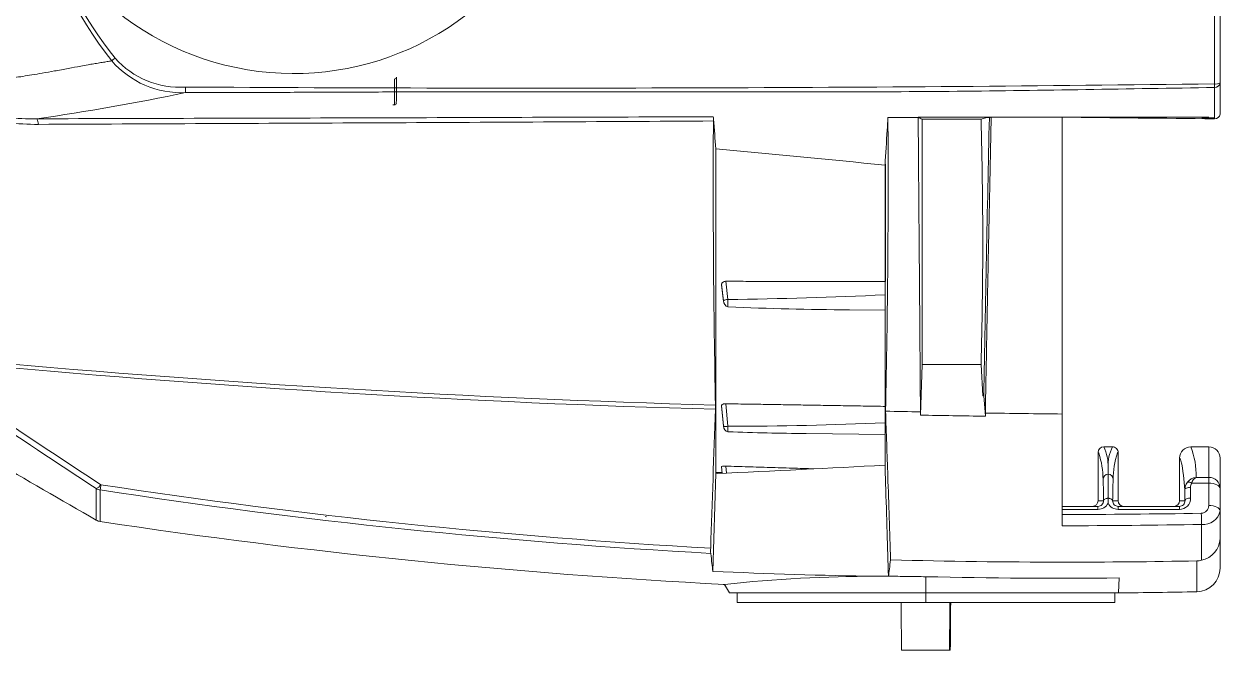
# Model space of a CAD drawing. Extents: x 9.3 to 87, y 1.1 to 68.8.
# Drawn here: x 13.83 to 20.16, y 23.47 to 26.78 of the extents above; entities that cross this region are included whole.
import ezdxf

# ---------------------------------------------------------------- set-up
doc = ezdxf.new("R2010")
doc.units = 0
doc.header["$MEASUREMENT"] = 0
doc.linetypes.add('SLD-Solid', pattern=[0])
doc.layers.add('OBJECT', color=7, linetype='CONTINUOUS')

msp = doc.modelspace()

# ---------------------------------------------------------------- linework, layer by layer
at = {"layer": 'OBJECT', "linetype": 'SLD-Solid', "lineweight": 15}
for p, q in [((18.5824, 26.2794), (18.8944, 26.2794)), ((18.5824, 24.9809), (18.5824, 26.2794)), ((18.8944, 26.2794), (18.9252, 26.2878)), ((19.3244, 26.2898), (20.1004, 26.2898)), ((20.0633, 26.2863), (20.1103, 26.2858)), ((20.1103, 26.2858), (20.13, 26.2856)), ((18.3886, 25.4204), (18.3886, 26.0413)), ((17.5204, 25.4035), (17.5204, 25.4063)), ((17.5309, 25.3187), (17.5204, 25.4063)), ((17.5204, 25.4035), (17.5309, 25.3182)), ((17.5427, 25.4216), (17.5542, 25.3253)), ((17.5205, 25.4022), (17.5312, 25.3151)), ((18.1969, 25.27), (18.3869, 25.2698)), ((18.5824, 24.9809), (18.5731, 24.7139)), ((18.5824, 24.9809), (18.8944, 24.9809)), ((18.904, 24.8162), (18.8944, 24.9809)), ((17.5427, 24.7738), (17.5542, 24.6547)), ((18.9183, 24.7081), (18.9088, 24.8161)), ((17.5204, 24.7627), (17.5204, 24.7645)), ((17.5309, 24.6562), (17.5204, 24.7645)), ((17.5204, 24.7627), (17.5309, 24.6557)), ((17.5205, 24.7623), (17.5309, 24.6554)), ((19.3244, 24.7194), (19.3244, 24.1865)), ((17.9678, 24.6157), (18.3859, 24.6104)), ((19.5904, 24.5458), (19.5444, 24.5458)), ((19.5904, 24.5458), (19.5444, 24.5458)), ((20.1004, 24.5458), (20.0054, 24.5458)), ((20.1004, 24.5458), (20.0054, 24.5458)), ((20.1004, 24.3844), (20.1004, 24.5458)), ((19.5144, 24.5158), (19.5144, 24.2608)), ((19.5144, 24.5158), (19.5144, 24.2608)), ((19.6204, 24.2608), (19.6204, 24.5158)), ((19.6204, 24.2608), (19.6204, 24.5158)), ((19.9454, 24.4858), (19.9454, 24.2608)), ((19.9454, 24.4858), (19.9454, 24.2608)), ((20.1604, 24.4858), (20.1604, 24.3256)), ((17.4737, 23.8871), (17.4894, 24.4041)), ((17.4894, 24.4107), (17.5232, 24.4095)), ((17.5204, 24.4409), (17.5204, 24.4414)), ((17.5236, 24.4057), (17.5204, 24.4414)), ((17.5204, 24.4409), (17.5235, 24.4057)), ((17.5427, 24.4438), (17.546, 24.4068)), ((20.0038, 24.3319), (20.0043, 24.2749)), ((20.1004, 24.3537), (20.0104, 24.3537)), ((20.0331, 24.3844), (20.1004, 24.3844)), ((20.1004, 24.3844), (20.1004, 24.3537)), ((20.1004, 24.2354), (20.1004, 24.3537)), ((14.2081, 24.1581), (14.2081, 24.3252)), ((14.2292, 24.3179), (14.2292, 24.1507)), ((19.9743, 24.2608), (19.9738, 24.3178)), ((20.1604, 24.3256), (20.1604, 24.2073)), ((19.3244, 24.2308), (19.5138, 24.2308)), ((19.5138, 24.2149), (19.3244, 24.2149)), ((19.5138, 24.2149), (19.5138, 24.2308)), ((19.5144, 24.2608), (19.5433, 24.2608)), ((19.5915, 24.2608), (19.6204, 24.2608)), ((19.621, 24.2308), (19.9448, 24.2308)), ((19.621, 24.2149), (19.621, 24.2308)), ((19.9448, 24.2149), (19.621, 24.2149)), ((19.9448, 24.2149), (19.9448, 24.2308)), ((19.9454, 24.2608), (19.9743, 24.2608)), ((15.4211, 24.1767), (15.4287, 24.1758)), ((19.3244, 24.1865), (19.3244, 24.17)), ((20.1604, 24.0609), (20.1604, 23.9044)), ((20.038, 23.7794), (20.038, 23.9427)), ((18.4044, 23.861), (18.3399, 23.861)), ((18.6024, 23.8587), (18.6024, 23.7728)), ((19.6252, 23.8521), (19.6224, 23.7728)), ((17.5363, 23.8179), (17.5624, 23.7728)), ((18.6024, 23.7728), (17.5624, 23.7728)), ((17.6024, 23.7728), (17.6024, 23.7228)), ((19.6224, 23.7728), (18.6024, 23.7728)), ((18.6024, 23.7728), (18.6024, 23.7228)), ((19.6024, 23.7728), (19.6024, 23.7228)), ((17.6024, 23.7228), (18.6024, 23.7228)), ((18.6024, 23.7228), (19.6024, 23.7228)), ((18.7272, 23.4708), (18.4732, 23.4708)), ((18.7272, 23.4708), (18.7316, 23.4708))]:
    msp.add_line(p, q, dxfattribs=at)
at = {"layer": 'OBJECT', "linetype": 'SLD-Solid', "lineweight": 15, "flags": 128}
for points in [[(20.0038, 24.3319), (19.998, 24.3316), (19.9924, 24.3308), (19.9872, 24.3294), (19.9827, 24.3277), (19.979, 24.3256), (19.9762, 24.3231), (19.9744, 24.3205), (19.9738, 24.3178)], [(20.1604, 24.3256), (20.1592, 24.3311), (20.1558, 24.3363), (20.1503, 24.3412), (20.1428, 24.3455), (20.1337, 24.349), (20.1234, 24.3516), (20.1121, 24.3532), (20.1004, 24.3537)], [(19.5674, 24.2747), (19.5625, 24.2739), (19.5579, 24.2729), (19.5538, 24.2714), (19.5502, 24.2697), (19.5473, 24.2677), (19.5452, 24.2655), (19.5438, 24.2632), (19.5433, 24.2608)], [(19.5674, 24.2738), (19.5625, 24.2732), (19.558, 24.2721), (19.5539, 24.2708), (19.5503, 24.2691), (19.5474, 24.2672), (19.5452, 24.265), (19.5438, 24.2627), (19.5433, 24.2604)], [(19.5915, 24.2608), (19.591, 24.2632), (19.5896, 24.2655), (19.5875, 24.2677), (19.5846, 24.2697), (19.581, 24.2714), (19.5769, 24.2729), (19.5723, 24.2739), (19.5674, 24.2747)], [(19.5915, 24.2604), (19.591, 24.2627), (19.5896, 24.265), (19.5874, 24.2672), (19.5845, 24.2691), (19.5809, 24.2708), (19.5768, 24.2721), (19.5723, 24.2732), (19.5674, 24.2738)], [(20.0043, 24.2749), (19.9985, 24.2746), (19.9929, 24.2737), (19.9878, 24.2724), (19.9833, 24.2707), (19.9795, 24.2685), (19.9767, 24.2661), (19.975, 24.2635), (19.9743, 24.2608)], [(20.1604, 24.2073), (20.1592, 24.2128), (20.1558, 24.2181), (20.1503, 24.2229), (20.1428, 24.2272), (20.1337, 24.2307), (20.1234, 24.2333), (20.1121, 24.2349), (20.1004, 24.2354)]]:
    msp.add_lwpolyline(points, dxfattribs=at)
at = {"layer": 'OBJECT', "linetype": 'SLD-Solid', "lineweight": 15}
for centre, radius, start, end in [((15.2544, 28.0208), 1.5, 114.62432, 330.07357), ((15.9956, 27.9343), 2.1722, 193.83757, 218.2921), ((16.0004, 27.9463), 2.1614, 196.70463, 218.46645), ((14.6595, 26.9067), 0.4873, 220.8024, 272.56218), ((14.6532, 26.9139), 0.4654, 222.11154, 273.45466), ((15.7887, 26.5014), 0.00983, 268.9084, 357.3786), ((12.0831, 38.9018), 12.7494, 278.16164, 281.75862), ((16.5093, 320.1581), 293.7144, 269.643393, 270.706392), ((20.1376, 26.5089), 0.0436, 260.4646, 301.5321), ((25.5091, 26.5498), 5.3793, 180.89252, 181.09369), ((20.1329, 26.4747), 0.0277, 265.55832, 354.02485), ((15.7879, 26.3642), 0.00985, 266.91366, 357.32888), ((13.8609, 27.3758), 1.0947, 255.14603, 271.68677), ((20.132, 26.3094), 0.0285, 265.91922, 354.62303), ((13.8447, 26.2512), 0.0571, 0.6428, 32.03294), ((73.4371, 25.9328), 55.9611, 179.65488, 181.19393), ((-35.2924, 25.9425), 53.6947, 358.71106, 0.36862), ((20.2287, 29.756), 3.8467, 244.31462, 244.66023), ((18.9201, 26.2744), 0.0257, 168.39408, 186.05658), ((-4.4492, 25.6301), 23.3526, 358.40688, 1.59312), ((389.3169, 18.0589), 370.4697, 178.727244, 178.954891), ((17.2557, 49.346), 24.0226, 270.71205, 272.69661), ((17.5629, 25.3166), 0.032, 177.2109, 252.93456), ((17.5504, 25.293), 0.0323, 85.85882, 127.29219), ((18.3026, 43.3165), 18.0461, 267.62634, 269.66459), ((19.232, 86.8092), 62.067, 264.794903, 268.389962), ((19.1221, 84.2571), 59.5348, 264.679652, 268.426918), ((19.0381, 24.9826), 0.1436, 178.91778, 183.85817), ((17.5439, 24.684), 0.0307, 244.97594, 286.82875), ((17.5608, 24.6543), 0.0299, 177.19018, 255.92931), ((17.5408, 44.0955), 19.4409, 270.03967, 272.49153), ((18.1439, 41.9672), 17.3519, 268.05574, 269.41864), ((19.5444, 24.5158), 0.03, 89.99629, 179.99474), ((19.337, 24.445), 0.2306, 357.69532, 25.90981), ((19.7978, 24.445), 0.2306, 154.09019, 182.30468), ((19.5904, 24.5158), 0.03, 0.00349, 90.00547), ((20.0054, 24.4858), 0.06, 89.99645, 179.99487), ((20.0054, 24.4858), 0.06, 89.99645, 179.99487), ((19.6357, 24.3992), 0.3977, 357.85471, 21.61956), ((20.1004, 24.4858), 0.06, 0, 90), ((20.1004, 24.4858), 0.06, 0, 90), ((19.0483, 24.3665), 0.4924, 0.7279, 17.18342), ((20.0457, 24.3714), 0.4516, 161.64913, 179.82713), ((19.0089, 24.2695), 0.9661, 2.8632, 12.13334), ((17.4989, 24.4131), 0.00853, 197.09006, 271.22535), ((17.5367, 24.3939), 0.0502, 83.07531, 108.90341), ((19.5704, 24.3724), 0.0298, 95.82859, 179.33112), ((19.5644, 24.3724), 0.0298, 0.66888, 84.17141), ((14.1883, 24.376), 0.0546, 291.28694, 325.66956), ((30.6302, 21.8352), 16.5878, 171.29654, 171.39189), ((19.3051, 57.4929), 33.5334, 261.30095, 266.85036), ((17.3614, 24.265), 2.1819, 359.88929, 2.83099), ((21.9837, 24.26), 2.3922, 177.29822, 179.9812), ((20.0401, 24.3188), 0.0659, 96.05415, 143.18459), ((19.9942, 24.3324), 0.0268, 52.741, 104.90024), ((20.0497, 24.3483), 0.0396, 114.68091, 172.17118), ((20.101, 24.3249), 0.0594, 0.58988, 90.57816), ((14.238, 24.3782), 0.0609, 240.57656, 261.6849), ((19.3045, 57.449), 33.5176, 261.29064, 266.84981), ((19.9449, 24.2742), 0.0594, 269.90998, 0.61566), ((19.4844, 24.2608), 0.03, 269.99604, 359.99556), ((19.4844, 24.2608), 0.03, 269.99604, 359.99556), ((19.5139, 24.2601), 0.0294, 269.8034, 0.47488), ((19.5139, 24.2742), 0.0594, 269.90551, 334.2276), ((19.6209, 24.2742), 0.0594, 205.7724, 270.09449), ((19.6209, 24.2601), 0.0294, 179.52455, 270.19717), ((19.6504, 24.2608), 0.03, 180.00444, 270.00396), ((19.6504, 24.2608), 0.03, 180.00444, 270.00396), ((19.9154, 24.2608), 0.03, 269.99604, 359.99556), ((19.9154, 24.2608), 0.03, 269.99604, 359.99556), ((19.9449, 24.2601), 0.0294, 269.80619, 1.24079), ((20.0598, 24.2349), 0.0406, 271.67207, 0.81093), ((20.0721, 24.2245), 0.09, 263.57421, 348.94437), ((19.3134, 58.0705), 34.2987, 261.47545, 267.03018), ((13.654, 24.0622), 6.4084, 0.6516, 1.18137), ((19.1823, 79.4871), 55.359, 270.14712, 270.91054), ((17.6905, 23.9958), 0.2283, 176.39038, 183.42733), ((20.0393, 24.065), 0.1212, 280.86166, 358.09229), ((20.0354, 23.9044), 0.125, 271.21059, 0), ((20.0354, 23.9044), 0.125, 271.21059, 0), ((18.3275, 16.5544), 7.3065, 89.90267, 96.21657), ((17.5275, 23.8033), 0.015, 30.00206, 87.01501), ((19.3134, 58.0708), 34.299, 270.51621, 271.21059), ((19.3134, 58.0708), 34.299, 270.51621, 271.21059)]:
    msp.add_arc(centre, radius, start, end, dxfattribs=at)
for centre, major_axis, ratio, start_param, end_param in [((19.5144, 16.5458), (0, 7.97), 0.017455, 6.252292, 6.283251), ((19.6204, 16.5458), (0, 7.97), 0.017455, 6.28312, 6.30672), ((19.9454, 16.5458), (0, 7.94), 0.017455, 6.225557, 6.283317), ((-16.1813, 28.0208), (44.0055, -1.9284), 0.075723, 5.586972, 5.619237), ((18.53, 17.2101), (-0.1447, 16.5844), 0.000143, 1.16723, 1.183695), ((18.6748, 17.2101), (0.1447, 16.5844), 0.000143, 1.167233, 1.183698), ((18.6748, 17.2101), (0.1447, 16.5844), 0.000143, 5.09949, 5.115955)]:
    msp.add_ellipse(centre, major_axis=major_axis, ratio=ratio, start_param=start_param, end_param=end_param, dxfattribs=at)
for points, degree in [([(20.1304, 26.466), (20.1304, 26.6014), (20.1304, 26.7375), (20.1304, 26.8742)], 3), ([(20.1604, 26.8785), (20.1604, 26.7423), (20.1604, 26.6067), (20.1604, 26.4718)], 3), ([(14.308, 26.6018), (14.3015, 26.5968), (14.2951, 26.5918), (14.2907, 26.5883)], 3), ([(15.7885, 26.4916), (15.7885, 26.4917), (15.7884, 26.4919), (15.7882, 26.4921)], 3), ([(15.7985, 26.5009), (15.7983, 26.4552), (15.798, 26.4095), (15.7977, 26.3638)], 3), ([(15.78, 26.3548), (15.7824, 26.3548), (15.7849, 26.3546), (15.7874, 26.3544)], 3), ([(15.7876, 26.3538), (15.7875, 26.3541), (15.7874, 26.3542), (15.7874, 26.3544)], 3), ([(15.7977, 26.3638), (15.7977, 26.3635), (15.7977, 26.3633), (15.7977, 26.3629)], 3), ([(17.4765, 26.2924), (17.4769, 26.288), (17.4772, 26.2835), (17.4776, 26.2791)], 3), ([(17.4765, 26.2924), (17.4769, 26.2878), (17.4771, 26.2799), (17.477, 26.2698)], 3), ([(19.3244, 26.2898), (19.1746, 26.2904), (19.0248, 26.2901), (18.8751, 26.2896)], 3), ([(17.4776, 26.2791), (17.4818, 26.2268), (17.4858, 26.1744), (17.4895, 26.1219)], 3), ([(18.4012, 26.288), (18.3999, 26.2658), (18.3985, 26.2436), (18.3971, 26.2215)], 3), ([(18.5615, 26.2885), (18.5081, 26.2883), (18.4546, 26.2881), (18.4012, 26.288)], 3), ([(18.8738, 26.2896), (18.7697, 26.2895), (18.6655, 26.2894), (18.5615, 26.2894)], 3), ([(18.5615, 26.2885), (18.5615, 26.2888), (18.5615, 26.2891), (18.5615, 26.2894)], 3), ([(18.8738, 26.2896), (18.8742, 26.2896), (18.8747, 26.2896), (18.8751, 26.2896)], 3), ([(18.9481, 26.2896), (18.9238, 26.2896), (18.8994, 26.2896), (18.8751, 26.2896)], 3), ([(18.9252, 26.2878), (18.9297, 26.2878), (18.9341, 26.2878), (18.9386, 26.2878)], 3), ([(20.13, 26.281), (19.8615, 26.2841), (19.5929, 26.287), (19.3244, 26.2898)], 3), ([(18.3971, 26.2215), (18.3933, 26.1595), (18.3896, 26.0976), (18.3859, 26.0358)], 3), ([(17.4895, 26.1219), (17.4894, 26.0933), (17.4894, 26.0649), (17.4894, 26.0366)], 3), ([(17.4895, 26.1219), (17.7884, 26.0956), (18.0872, 26.0667), (18.3859, 26.0358)], 3), ([(18.3859, 26.0358), (18.3859, 26.0229), (18.3859, 26.0101), (18.3859, 25.9972)], 3), ([(17.5206, 25.4022), (17.5204, 25.4035)], 1), ([(18.3886, 25.4204), (17.5427, 25.4216)], 1), ([(17.5309, 25.3182), (17.5309, 25.3187)], 1), ([(17.5542, 25.3253), (17.5527, 25.3252)], 1), ([(17.5535, 25.286), (17.5552, 25.2859)], 1), ([(18.3886, 24.7599), (17.5427, 24.7738)], 1), ([(18.904, 24.8162), (18.9056, 24.8162), (18.9072, 24.8162), (18.9088, 24.8161)], 3), ([(14.2081, 24.3252), (14.0011, 24.4607), (13.7948, 24.5973), (13.5894, 24.7353)], 3), ([(13.6017, 24.7632), (13.8114, 24.6225), (14.0221, 24.4833), (14.2333, 24.3452)], 3), ([(17.4626, 24.0101), (17.4708, 24.255), (17.479, 24.4998), (17.4877, 24.7447)], 3), ([(18.5734, 24.7309), (18.5119, 24.7321), (18.4503, 24.7333), (18.3887, 24.7347)], 3), ([(18.5731, 24.7139), (18.5732, 24.7195), (18.5733, 24.7252), (18.5734, 24.7309)], 3), ([(18.5731, 24.7139), (18.6881, 24.7113), (18.8032, 24.7094), (18.9183, 24.7081)], 3), ([(19.3244, 24.7194), (19.1887, 24.7208), (19.053, 24.7227), (18.9174, 24.7248)], 3), ([(18.9174, 24.7248), (18.9177, 24.7192), (18.918, 24.7137), (18.9183, 24.7081)], 3), ([(17.5309, 24.6557), (17.5309, 24.6562)], 1), ([(17.5542, 24.6547), (17.5527, 24.6546)], 1), ([(17.5535, 24.6253), (17.5552, 24.6252)], 1), ([(18.0089, 24.4299), (17.5427, 24.4438)], 1), ([(19.5674, 24.402), (19.5674, 24.4141), (19.5674, 24.4253), (19.5674, 24.4357)], 3), ([(19.5674, 24.2738), (19.5674, 24.2741), (19.5674, 24.2744), (19.5674, 24.2747)], 3), ([(19.5674, 24.2484), (19.5674, 24.257), (19.5674, 24.2653), (19.5674, 24.2738)], 3), ([(19.5433, 24.2604), (19.5433, 24.2605), (19.5433, 24.2606), (19.5433, 24.2608)], 3), ([(19.5915, 24.2608), (19.5915, 24.2606), (19.5915, 24.2605), (19.5915, 24.2604)], 3), ([(14.2292, 24.1507), (14.2217, 24.1518), (14.2146, 24.1543), (14.2081, 24.1581)], 3), ([(15.4211, 24.1767), (15.4211, 24.1767), (15.4211, 24.1767), (15.4211, 24.1767)], 3), ([(19.3244, 24.1874), (19.57, 24.188), (19.8155, 24.1904), (20.061, 24.1943)], 3), ([(19.3244, 24.1283), (19.3244, 24.1422), (19.3244, 24.1561), (19.3244, 24.17)], 3), ([(17.4737, 23.8871), (17.4712, 23.9118), (17.4676, 23.9435), (17.4626, 23.9821)], 3), ([(18.4156, 23.9483), (18.4108, 23.9138), (18.4071, 23.8847), (18.4044, 23.861)], 3), ([(19.3244, 23.9358), (19.0214, 23.9359), (18.7184, 23.9401), (18.4156, 23.9483)], 3), ([(17.4737, 23.8871), (17.763, 23.8742), (18.0517, 23.8655), (18.3399, 23.8609)], 3), ([(20.038, 23.9427), (19.8002, 23.9379), (19.5623, 23.9356), (19.3244, 23.9358)], 3), ([(20.038, 23.9427), (20.0462, 23.9429), (20.0542, 23.944), (20.0621, 23.9459)], 3), ([(18.3399, 23.861), (18.3399, 23.861), (18.3399, 23.8609), (18.3399, 23.8609)], 3), ([(18.4044, 23.861), (18.4043, 23.861), (18.4043, 23.861), (18.4042, 23.861)], 3), ([(18.6024, 23.8587), (18.9439, 23.8509), (19.2848, 23.8487), (19.6252, 23.8521)], 3)]:
    msp.add_open_spline(points, degree=degree, dxfattribs=at)
for points, knots in [([(13.3413, 26.4282), (13.3538, 26.4308), (13.3787, 26.4361), (13.4161, 26.444), (13.4477, 26.4511), (13.4745, 26.4567), (13.497, 26.4609), (13.5213, 26.4649), (13.5473, 26.4689), (13.579, 26.4732), (13.6157, 26.478), (13.6567, 26.4833), (13.6961, 26.4884), (13.7353, 26.4936), (13.776, 26.4994), (13.8204, 26.506), (13.8699, 26.5139), (13.9256, 26.5234), (13.9901, 26.5348), (14.0578, 26.5472), (14.1174, 26.5583), (14.1573, 26.5656), (14.1803, 26.5699), (14.1951, 26.5723), (14.2102, 26.5748), (14.2253, 26.5772), (14.2438, 26.5801), (14.2657, 26.5836), (14.2824, 26.5867), (14.2907, 26.5883)], [0, 0, 0, 0, 0.040454, 0.080876, 0.12127, 0.143512, 0.167414, 0.192978, 0.220205, 0.249095, 0.291419, 0.33375, 0.376088, 0.413308, 0.455601, 0.502972, 0.552415, 0.611203, 0.679356, 0.756898, 0.826467, 0.868762, 0.883758, 0.899552, 0.915361, 0.931184, 0.947021, 0.973443, 1, 1, 1, 1]), ([(15.7874, 26.3544), (15.7875, 26.3679), (15.7876, 26.3814), (15.7877, 26.3949), (15.7878, 26.4084), (15.7879, 26.4219), (15.788, 26.4354), (15.7882, 26.4541), (15.7884, 26.4728), (15.7885, 26.4916)], [0, 0, 0, 0, 0.00388745, 0.00388745, 0.00388745, 0.00777491, 0.00777491, 0.00777491, 0.01315533, 0.01315533, 0.01315533, 0.01315533]), ([(14.6813, 26.4493), (14.6813, 26.4425), (14.6813, 26.4357), (14.6813, 26.4251), (14.6813, 26.4213), (14.6813, 26.4199)], [0, 0, 0, 0, 0.5, 0.5, 1, 1, 1, 1]), ([(20.1307, 26.4471), (19.9037, 26.4433), (19.6767, 26.4396), (19.2226, 26.4325), (18.9956, 26.4292), (18.5415, 26.4248), (18.3144, 26.4239), (17.8603, 26.4233), (17.6332, 26.4235), (17.179, 26.424), (16.952, 26.4243), (16.6114, 26.4246), (16.4978, 26.4246), (16.2708, 26.4246), (16.1572, 26.4245), (15.9302, 26.424), (15.8166, 26.4236), (15.5896, 26.4225), (15.4761, 26.4219), (15.249, 26.4214), (15.1355, 26.4211), (14.9084, 26.4205), (14.7949, 26.4202), (14.6813, 26.4199)], [0, 0, 0, 0, 0.125, 0.125, 0.25, 0.25, 0.375, 0.375, 0.5, 0.5, 0.625, 0.625, 0.6875, 0.6875, 0.75, 0.75, 0.8125, 0.8125, 0.875, 0.875, 0.9375, 0.9375, 1, 1, 1, 1]), ([(20.13, 26.281), (20.13, 26.2923), (20.1301, 26.3036), (20.1301, 26.315), (20.1303, 26.359), (20.1305, 26.4031), (20.1307, 26.4471)], [0, 0, 0, 0, 0.001524, 0.001524, 0.001524, 0.007445876, 0.007445876, 0.007445876, 0.007445876]), ([(20.1604, 26.4718), (20.1604, 26.4453), (20.1604, 26.4188), (20.1604, 26.3923), (20.1604, 26.3637), (20.1604, 26.3352), (20.1604, 26.3067)], [0, 0, 0, 0, 0.003565496, 0.003565496, 0.003565496, 0.007398941, 0.007398941, 0.007398941, 0.007398941]), ([(13.9018, 26.2519), (13.8468, 26.2516), (13.792, 26.2545), (13.6828, 26.2678), (13.6285, 26.2781), (13.5744, 26.2943)], [0, 0, 0, 0, 0.5, 0.5, 1, 1, 1, 1]), ([(13.8931, 26.2815), (14.4846, 26.2834), (15.0792, 26.2848), (15.9757, 26.2873), (16.2753, 26.2883), (16.8751, 26.2903), (17.1756, 26.2914), (17.4765, 26.2924)], [0, 0, 0, 0, 0.5, 0.5, 0.75, 0.75, 1, 1, 1, 1]), ([(17.477, 26.2698), (17.1767, 26.2681), (16.8769, 26.2663), (16.2783, 26.263), (15.9794, 26.2614), (15.0849, 26.2571), (14.4917, 26.2548), (13.9018, 26.2519)], [0, 0, 0, 0, 0.25, 0.25, 0.5, 0.5, 1, 1, 1, 1]), ([(18.5734, 24.7309), (18.5731, 24.7767), (18.5728, 24.8252), (18.5721, 24.9273), (18.5717, 24.9809), (18.5708, 25.0933), (18.5704, 25.1518), (18.5695, 25.2736), (18.569, 25.3369), (18.568, 25.4681), (18.5674, 25.5358), (18.5663, 25.6755), (18.5658, 25.7475), (18.564, 25.9697), (18.5628, 26.1256), (18.5615, 26.2885)], [0, 0, 0, 0, 0.125, 0.125, 0.25, 0.25, 0.375, 0.375, 0.5, 0.5, 0.625, 0.625, 0.75, 0.75, 1, 1, 1, 1]), ([(18.9481, 26.2896), (18.9464, 26.2079), (18.9448, 26.128), (18.9416, 25.9717), (18.94, 25.8954), (18.9355, 25.6725), (18.9326, 25.5318), (18.9274, 25.2683), (18.925, 25.1456), (18.9218, 24.9763), (18.9209, 24.9224), (18.919, 24.8197), (18.9181, 24.7709), (18.9174, 24.7248)], [0, 0, 0, 0, 0.125, 0.125, 0.25, 0.25, 0.5, 0.5, 0.75, 0.75, 0.875, 0.875, 1, 1, 1, 1]), ([(18.9386, 26.2878), (18.9387, 26.2878), (18.9387, 26.2878), (18.9388, 26.2878), (18.9419, 26.2884), (18.945, 26.289), (18.9481, 26.2896)], [0.01228681, 0.01228681, 0.01228681, 0.01228681, 0.012341304, 0.012341304, 0.012341304, 0.014962425, 0.014962425, 0.014962425, 0.014962425]), ([(19.3244, 26.2898), (19.3244, 26.1255), (19.3244, 25.9686), (19.3244, 25.7443), (19.3244, 25.6717), (19.3244, 25.5307), (19.3244, 25.4623), (19.3244, 25.363), (19.3244, 25.3305), (19.3244, 25.2666), (19.3244, 25.2353), (19.3244, 25.1433), (19.3244, 25.0845), (19.3244, 24.9153), (19.3244, 24.8123), (19.3244, 24.7194)], [0, 0, 0, 0, 0.25, 0.25, 0.375, 0.375, 0.5, 0.5, 0.5625, 0.5625, 0.625, 0.625, 0.75, 0.75, 1, 1, 1, 1]), ([(17.4894, 26.0365), (17.4894, 26.0132), (17.4894, 25.99), (17.4894, 25.9438), (17.4894, 25.9209), (17.4894, 25.8527), (17.4894, 25.8079), (17.4894, 25.6756), (17.4894, 25.5902), (17.4894, 25.4661), (17.4894, 25.4255), (17.4894, 25.346), (17.4894, 25.3071), (17.4894, 25.1929), (17.4894, 25.1201), (17.4894, 24.9812), (17.4894, 24.9154), (17.4894, 24.7916), (17.4894, 24.7335), (17.4894, 24.5708), (17.4894, 24.479), (17.4894, 24.4041)], [0, 0, 0, 0, 0.03125, 0.03125, 0.0625, 0.0625, 0.125, 0.125, 0.25, 0.25, 0.3125, 0.3125, 0.375, 0.375, 0.5, 0.5, 0.625, 0.625, 0.75, 0.75, 1, 1, 1, 1]), ([(18.3859, 24.4486), (18.3859, 24.4866), (18.3859, 24.5283), (18.3859, 24.5963), (18.3859, 24.6199), (18.3859, 24.6689), (18.3859, 24.6944), (18.3859, 24.7731), (18.3859, 24.829), (18.3859, 24.9178), (18.3859, 24.9482), (18.3859, 25.0107), (18.3859, 25.0428), (18.3859, 25.1414), (18.3859, 25.21), (18.3859, 25.3173), (18.3859, 25.3538), (18.3859, 25.4283), (18.3859, 25.4663), (18.3859, 25.6594), (18.3859, 25.8235), (18.3859, 25.9972)], [0, 0, 0, 0, 0.125, 0.125, 0.1875, 0.1875, 0.25, 0.25, 0.375, 0.375, 0.4375, 0.4375, 0.5, 0.5, 0.625, 0.625, 0.6875, 0.6875, 0.75, 0.75, 1, 1, 1, 1]), ([(17.5204, 25.4063), (17.5207, 25.408), (17.5212, 25.4116), (17.5251, 25.4162), (17.5309, 25.4197), (17.5372, 25.4214), (17.5413, 25.4215), (17.5427, 25.4216)], [0, 0, 0, 0, 0.217766, 0.435524, 0.65369, 0.873137, 1, 1, 1, 1]), ([(17.5527, 25.3252), (17.553, 25.3178), (17.5534, 25.3026), (17.5534, 25.2916), (17.5535, 25.286)], [0, 0, 0, 0, 0.488034, 1, 1, 1, 1]), ([(17.5204, 24.7645), (17.5207, 24.7656), (17.5212, 24.7678), (17.5251, 24.7706), (17.5309, 24.7727), (17.5372, 24.7737), (17.5413, 24.7737), (17.5427, 24.7738)], [0, 0, 0, 0, 0.217769, 0.435521, 0.653691, 0.873136, 1, 1, 1, 1]), ([(17.4881, 24.7667), (17.4882, 24.7642), (17.4882, 24.761), (17.488, 24.7536), (17.4879, 24.7493), (17.4877, 24.7447)], [0, 0, 0, 0, 0.5, 0.5, 1, 1, 1, 1]), ([(18.3887, 24.7347), (18.3928, 24.62), (18.3968, 24.5052), (18.4007, 24.3905), (18.4058, 24.2431), (18.4107, 24.0957), (18.4156, 23.9483)], [0, 0, 0, 0, 0.01018856, 0.01018856, 0.01018856, 0.02327874, 0.02327874, 0.02327874, 0.02327874]), ([(17.5527, 24.6546), (17.553, 24.6483), (17.5534, 24.6355), (17.5534, 24.6287), (17.5535, 24.6253)], [0, 0, 0, 0, 0.488037, 1, 1, 1, 1]), ([(14.2081, 24.1581), (14.022, 24.2655), (13.836, 24.3729), (13.65, 24.4803), (13.6298, 24.492), (13.6096, 24.5036), (13.5894, 24.5153)], [0.02189748, 0.02189748, 0.02189748, 0.02189748, 0.03826589, 0.03826589, 0.03826589, 0.04004275, 0.04004275, 0.04004275, 0.04004275]), ([(18.4042, 23.861), (18.4018, 23.9383), (18.3994, 24.0156), (18.397, 24.0929), (18.3943, 24.1791), (18.3916, 24.2652), (18.3889, 24.3513), (18.3883, 24.3729), (18.3876, 24.3944), (18.3869, 24.4159), (18.3866, 24.4267), (18.3862, 24.4375), (18.3859, 24.4482), (18.3859, 24.4484), (18.3859, 24.4485), (18.3859, 24.4486)], [0.02346042, 0.02346042, 0.02346042, 0.02346042, 0.03024555, 0.03024555, 0.03024555, 0.03780694, 0.03780694, 0.03780694, 0.03969728, 0.03969728, 0.03969728, 0.04064246, 0.04064246, 0.04064246, 0.04065345, 0.04065345, 0.04065345, 0.04065345]), ([(19.5674, 24.2747), (19.5674, 24.2911), (19.5674, 24.3063), (19.5674, 24.3344), (19.5674, 24.347), (19.5674, 24.3688), (19.5674, 24.3782), (19.5674, 24.393), (19.5674, 24.3985), (19.5674, 24.402)], [0, 0, 0, 0, 0.25, 0.25, 0.5, 0.5, 0.75, 0.75, 1, 1, 1, 1]), ([(19.9738, 24.3178), (19.9738, 24.3251), (19.9749, 24.3322), (19.9794, 24.346), (19.9828, 24.3525), (19.9873, 24.3583)], [0, 0, 0, 0, 0.5, 0.5, 1, 1, 1, 1]), ([(20.0104, 24.3537), (20.0081, 24.3505), (20.0064, 24.3469), (20.0042, 24.3395), (20.0037, 24.3357), (20.0038, 24.3319)], [0, 0, 0, 0, 0.5, 0.5, 1, 1, 1, 1]), ([(20.1604, 24.2073), (20.1604, 24.1751), (20.1604, 24.1429), (20.1604, 24.1108), (20.1604, 24.0942), (20.1604, 24.0775), (20.1604, 24.0609)], [0.001774252, 0.001774252, 0.001774252, 0.001774252, 0.004640259, 0.004640259, 0.004640259, 0.00612036, 0.00612036, 0.00612036, 0.00612036]), ([(20.0621, 23.9459), (20.0621, 24.002), (20.062, 24.0582), (20.062, 24.1143), (20.062, 24.1212), (20.062, 24.1282), (20.062, 24.1351)], [0.000081109, 0.000081109, 0.000081109, 0.000081109, 0.00508, 0.00508, 0.00508, 0.005698078, 0.005698078, 0.005698078, 0.005698078]), ([(18.4044, 23.861), (18.4371, 23.861), (18.4699, 23.8608), (18.5359, 23.86), (18.5691, 23.8594), (18.6024, 23.8587)], [0, 0, 0, 0, 0.5, 0.5, 1, 1, 1, 1])]:
    msp.add_open_spline(points, degree=3, knots=knots, dxfattribs=at)

doc.saveas('drawing.dxf')
